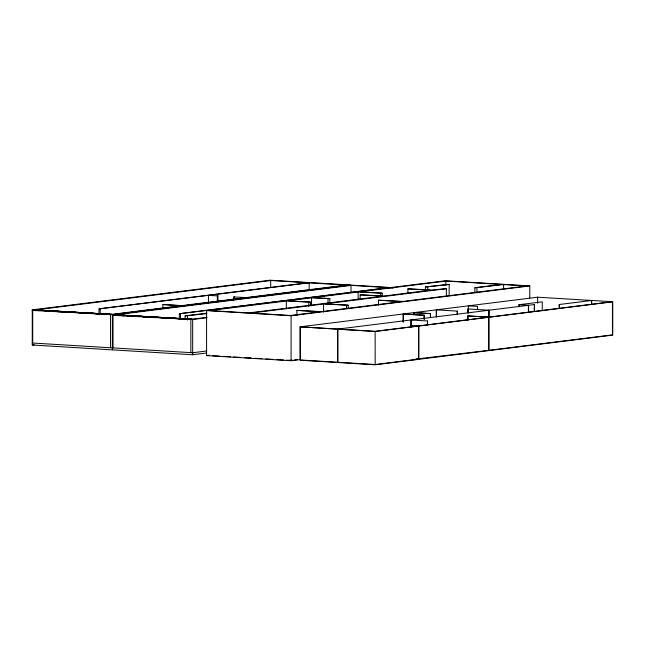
<?xml version="1.0" encoding="UTF-8"?>
<svg xmlns="http://www.w3.org/2000/svg" width="645" height="645" viewBox="0 0 645 645"><rect width="100%" height="100%" fill="white"/><g stroke="black" fill="none" stroke-linecap="round" stroke-linejoin="round"><path stroke-width="0.97" d="M112.383 314.615L112.383 349.872L32.25 345.002L32.25 309.858L270.142 280.22L349.824 284.953L112.383 314.615L34.524 309.882L34.524 310.535L32.25 310.414M348.002 284.84L110.561 314.51L34.524 310.052L270.69 280.551L270.69 287.565M99.032 313.881L99.032 308.858L307.979 282.76M99.032 308.858L309.165 282.824L309.165 289.855M217.946 301.9L217.946 295.87L217.317 295.95L217.317 301.981M162.871 307.584L162.871 304.593L163.596 304.505L182.382 305.649M233.812 299.941L233.812 296.934L234.32 296.869M206.65 353L192.678 354.742L112.544 349.872L112.544 314.728L350.445 285.09L393.361 287.694M207.077 317.348L190.864 319.372L114.818 314.921L350.993 285.413L350.993 292.435M179.334 318.751L179.334 313.728L388.282 287.622M179.334 313.728L445.308 280.785L529.803 285.928L529.803 297.917M310.551 305.133L310.551 302.134L286.34 300.989L209.681 310.559L248.527 312.922L382.517 296.184L360.144 294.821L360.144 299.82M329.805 303.61L329.805 298.611L311.551 297.837L288.081 300.764L310.551 302.134M382.267 296.176L382.267 293.177L358.128 292.016L313.341 297.611L329.805 298.611M474.873 292.766L474.873 287.767L501.52 284.437L445.856 281.059L359.797 291.806L382.267 293.177M185.091 318.896L185.091 315.873L206.916 313.147M185.091 315.873L206.392 313.672M360.144 294.821L384.17 295.974L430.296 290.218L407.914 288.855L407.914 292.854M407.914 288.855L431.795 290.024L446.38 288.678L446.38 296.676M425.402 289.96L425.402 286.961L449.146 284.429L449.146 295.426M425.402 286.961L449.146 284.429M112.544 315.276L114.818 315.413L114.818 314.752L192.678 319.485L206.65 317.743M348.171 308.205L348.171 305.206L323.572 304.021L251.066 313.075L290.548 315.478L320.009 311.793L296.91 310.39L296.91 315.389M446.38 288.678L325.257 303.811L348.171 305.206M296.91 310.39L321.468 311.616L401.521 301.61L378.422 300.207L378.422 305.206M378.422 300.207L403.125 301.417L526.715 285.969L503.616 284.566L474.873 287.767M32.25 345.002L34.249 344.753M300.086 359.604L291.097 360.724L206.594 355.589L206.594 310.608L291.097 315.744L529.803 285.928M300.054 326.846L537.672 297.192L612.75 301.731L612.75 335.102L375.188 364.78L300.054 360.208L300.054 326.846L375.188 331.417L612.75 301.731M477.542 306.431L477.542 309.447M413.993 314.655L413.993 312.648L430.489 313.623L430.489 317.646M467.964 312.962L468.093 308.931L468.093 312.946M403.181 322.032L403.181 313.994L424.233 315.252L424.233 319.267M457.337 314.131L457.337 311.116L457.216 314.147M518.943 306.714L518.943 304.706L542.251 301.844L542.251 310.882M337.658 329.111L337.658 362.256L300.36 359.983L300.36 326.846L337.658 329.111L534.415 304.561L534.415 311.591M427.482 324.983L427.482 320.96L427.353 324.999M467.835 319.936L467.835 315.921L488.886 317.179L612.444 301.739L612.444 334.884L488.886 350.324L488.886 310.213M559.239 308.52L559.239 304.505L591.707 300.481L591.707 304.496M206.65 350.993L192.678 352.742L112.544 347.865M375.132 331.385L418.661 325.951L418.661 359.096L375.132 364.53L337.835 362.264L337.835 329.119L375.132 331.385L375.188 364.78M411.276 327.507L411.276 325.499L418.782 325.935L488.757 317.195L488.757 350.34L416.936 358.967M206.594 355.589L209.593 355.21M248.527 357.902L250.526 357.653M292.507 360.208L286.598 360.216M294.475 359.966L297.418 359.596M39.797 310.584L35.789 310.374L38.797 310.576M46.795 310.946L51.802 311.213M57.808 311.527L63.807 311.841M68.813 312.099L76.811 312.519M79.819 312.672L88.825 313.147M90.824 313.252L111.835 314.518M125.098 315.711L121.091 315.502L124.098 315.744M132.096 316.082L138.103 316.389M143.101 316.655L150.108 317.017M154.107 317.227L162.113 317.646M165.12 317.808L192.129 319.388M34.524 309.882L111.835 314.349L35.789 309.898M34.524 310.052L111.778 314.357M114.818 314.752L192.129 319.219L116.092 314.76M114.818 314.921L192.081 319.227M346.736 285.114L268.876 280.382L270.69 280.551M393.418 287.936L349.171 285.243L350.993 285.413M559.239 304.505L559.425 308.528M534.415 304.561L534.229 311.583M518.943 304.706L528.594 305.254L528.594 312.285M468.262 305.867L477.647 306.415M467.964 308.947L489.015 310.197L489.015 317.227M217.946 295.87L208.44 295.41L208.44 302.44M233.812 296.934L246.64 297.619M457.337 311.116L436.294 309.858L436.294 316.889M430.489 313.623L414.122 312.632L414.122 314.639M467.835 315.921L488.757 317.195M424.233 315.252L403.31 313.978L403.31 322.016M162.887 304.593L181.64 305.738M427.482 320.96L410.978 319.985L410.978 327.015M32.25 309.858L110.561 314.679M112.544 314.728L112.819 315.292L190.864 319.372L190.864 352.63M112.819 314.8L190.864 319.549M46.795 311.059L49.802 311.245M57.808 311.728L59.808 311.849M68.813 312.398L70.813 312.519M132.096 316.235L134.104 316.356M143.101 316.905L145.109 317.026M154.107 317.574L156.114 317.695M415.888 358.926L418.661 359.096M32.25 343.003L112.383 347.873M212.673 355.717L219.647 356.145M223.63 356.387L230.596 356.814M233.587 356.991L240.553 357.419M244.544 357.661L251.066 358.056M255.017 358.298L261.926 358.717M265.877 358.959L272.779 359.378M276.729 359.62L283.639 360.039M591.521 300.465L591.521 304.488M537.624 297.168L537.672 303.223M528.4 305.279L528.4 312.309M519.402 304.698L519.402 306.706M503.616 284.566L503.616 289.565M476.961 287.896L476.961 292.894M468.375 305.851L468.262 312.898M467.964 315.905L467.964 319.92M445.856 281.059L445.856 285.058M436.423 309.842L436.423 316.872M430.36 313.639L430.36 317.663M427.764 287.106L427.764 290.105M424.104 315.268L424.104 319.283M418.782 325.935L418.782 359.08M411.107 319.968L411.107 326.999M380.598 293.378L380.598 296.378M358.128 292.016L358.128 299.909M346.494 305.416L346.494 308.415M328.015 298.837L328.015 303.835M323.572 304.021L323.572 312.019M311.551 297.837L311.551 305.73M308.802 302.352L308.802 306.351M291.097 315.744L291.097 360.724M286.34 300.989L286.34 308.874M192.678 319.485L192.678 354.742M187.542 316.026L187.542 320.057M180.511 313.801L180.511 318.824M113.004 315.308L113.004 347.897M110.561 347.76L110.561 314.51L32.524 310.43L32.524 309.874M100.217 308.931L100.217 313.954M32.702 310.439L32.702 343.027"/></g></svg>
